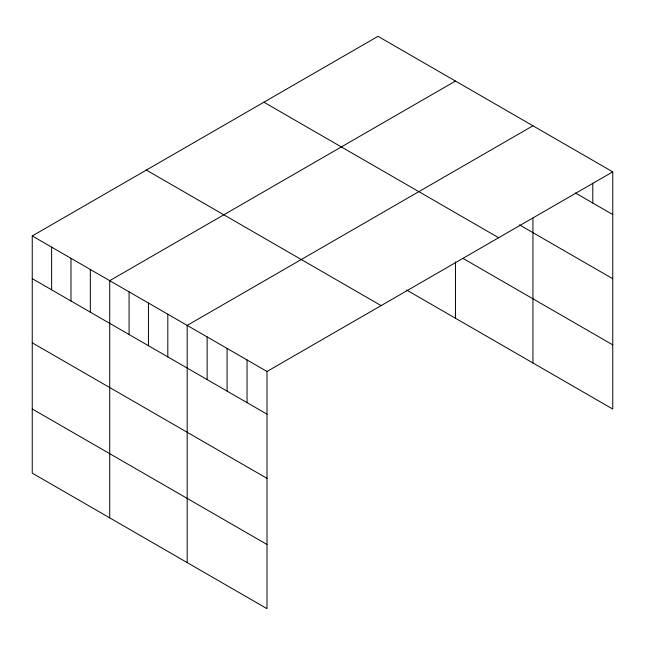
<?xml version="1.0" encoding="UTF-8"?>
<svg xmlns="http://www.w3.org/2000/svg" width="645" height="645" viewBox="0 0 645 645"><rect width="100%" height="100%" fill="white"/><g stroke="black" fill="none" stroke-linecap="round" stroke-linejoin="round"><path stroke-width="0.97" d="M612.75 171.86L266.998 371.48L266.998 608.67L32.25 473.14L32.25 235.949L378.002 36.33L612.75 171.86L612.75 409.051L406.632 290.048M455.467 81.052L109.715 280.672L109.715 517.862M532.939 125.783L187.179 325.403L187.179 562.593M575.445 193L612.75 214.543M519.467 224.871L612.75 278.729M263.902 102.208L498.65 237.731M463.046 258.435L612.75 344.865M146.351 170.078L381.098 305.601M32.25 235.949L266.998 371.48M32.25 278.632L266.998 414.154M32.25 342.817L266.998 478.348M32.25 408.954L266.998 544.477M592.795 183.172L592.795 203.022M532.939 218.058L532.939 362.974M455.467 261.838L455.467 318.243M247.043 359.958L247.043 402.641M227.088 348.437L227.088 391.12M207.134 336.916L207.134 379.599M167.813 314.22L167.813 356.895M148.447 303.037L148.447 345.712M129.081 291.854L129.081 334.537M90.348 269.489L90.348 312.172M70.982 258.314L70.982 300.989M51.616 247.132L51.616 289.807"/></g></svg>
